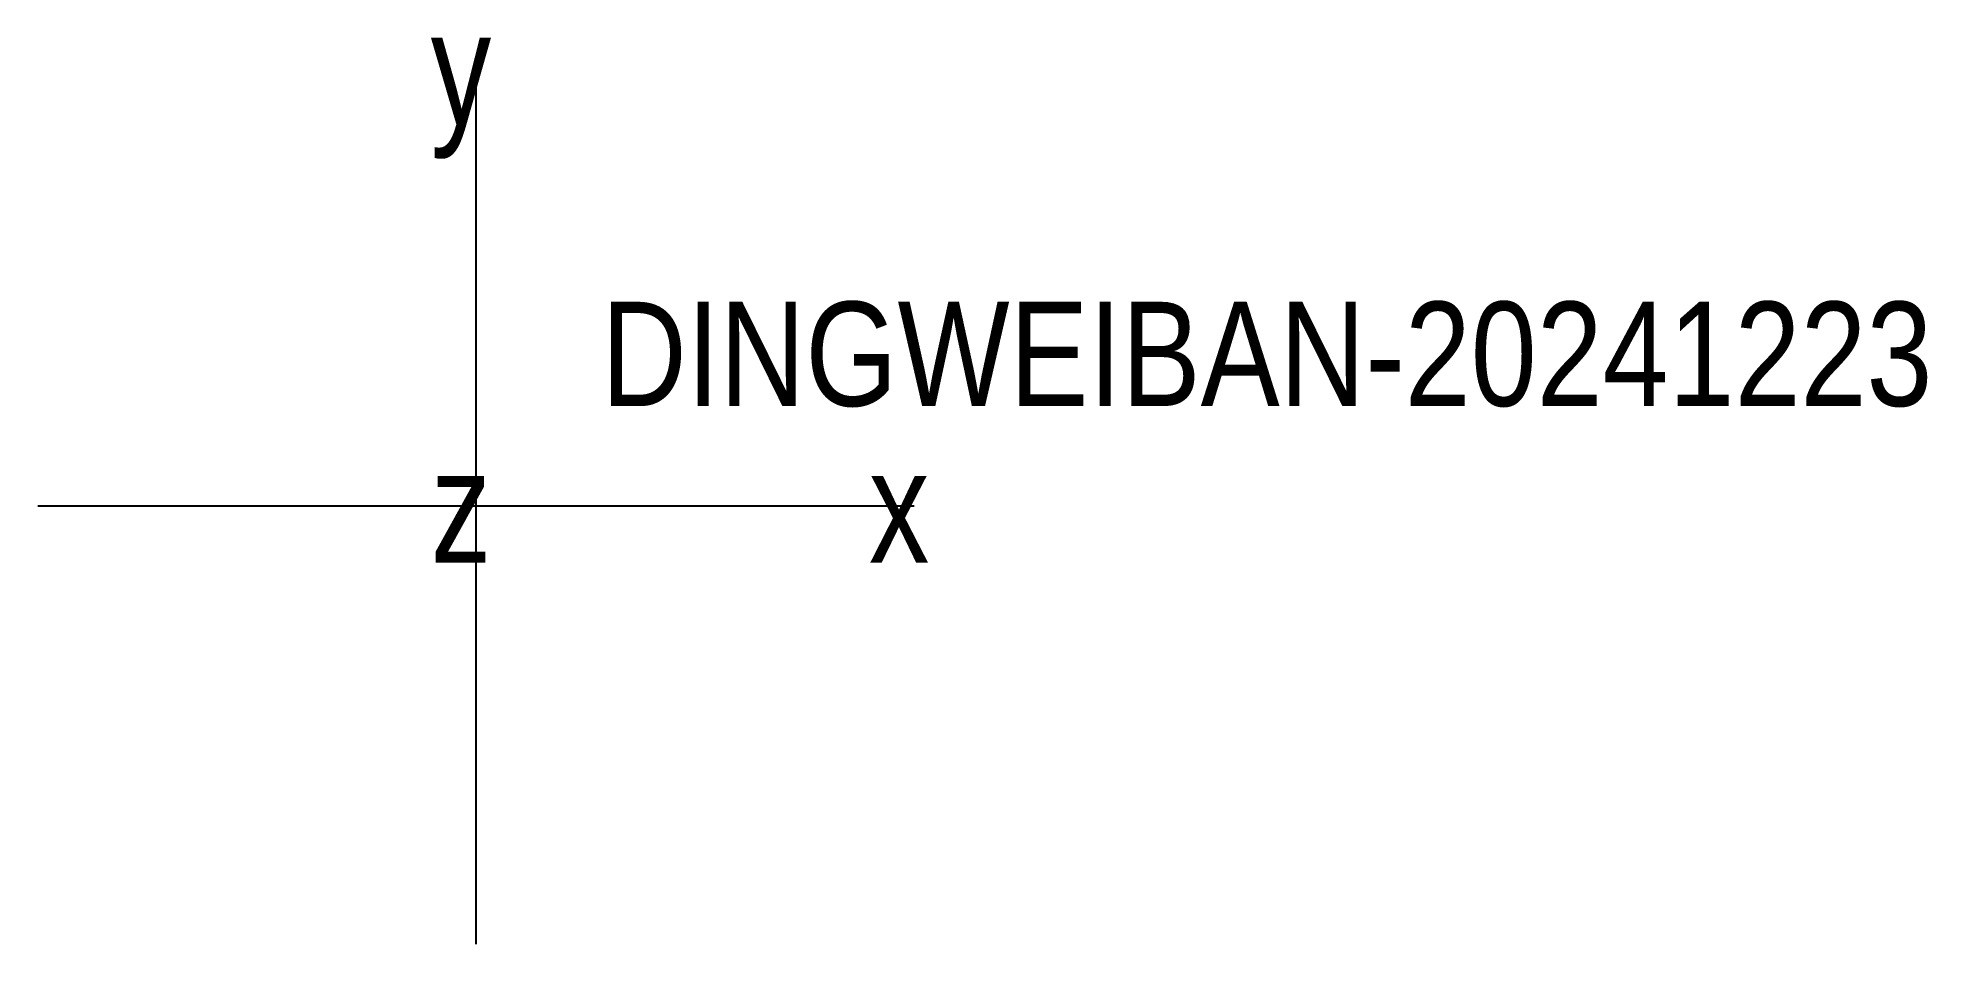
# Model space of a CAD drawing. Header units: millimetres. Extents: x -972 to 435, y -546 to 211.
# Drawn here: x -972.4 to -909, y -545.7 to -515.3 of the extents above.
import ezdxf

# ---------------------------------------------------------------- set-up
doc = ezdxf.new("R2010")
doc.units = ezdxf.units.MM
doc.header["$LTSCALE"] = 23.1
doc.layers.get('0').update_dxf_attribs({"linetype": 'CONTINUOUS'})
doc.styles.get("Standard").update_dxf_attribs({"font": 'txt', "width": 0.85})
doc.styles.add('TEXTSTYLE_2', font='txt', dxfattribs={"width": 0.8})

msp = doc.modelspace()

# ---------------------------------------------------------------- linework, layer by layer
at = {"color": 7, "linetype": 'Continuous'}
for p, q in [((-957.715, -516.298), (-957.715, -545.698)), ((-943.015, -530.998), (-972.415, -530.998))]:
    msp.add_line(p, q, dxfattribs=at)

# ---------------------------------------------------------------- texts
at = {"color": 9, "linetype": 'Continuous', "char_height": 3.797, "width": 3.0375, "attachment_point": 1, "line_spacing_factor": 0.9, "style": 'TEXTSTYLE_2'}
for s, insert in [('y', (-959.234, -514.4)), ('z', (-959.234, -529.1)), ('x', (-944.534, -529.1))]:
    msp.add_mtext(s, dxfattribs=dict(at, insert=insert))
at = {"color": 7, "linetype": 'Continuous', "insert": (-953.515, -524.138), "char_height": 3.5, "width": 56.525, "attachment_point": 1, "line_spacing_factor": 0.9}
msp.add_mtext('DINGWEIBAN-20241223', dxfattribs=at)

doc.saveas('drawing.dxf')
